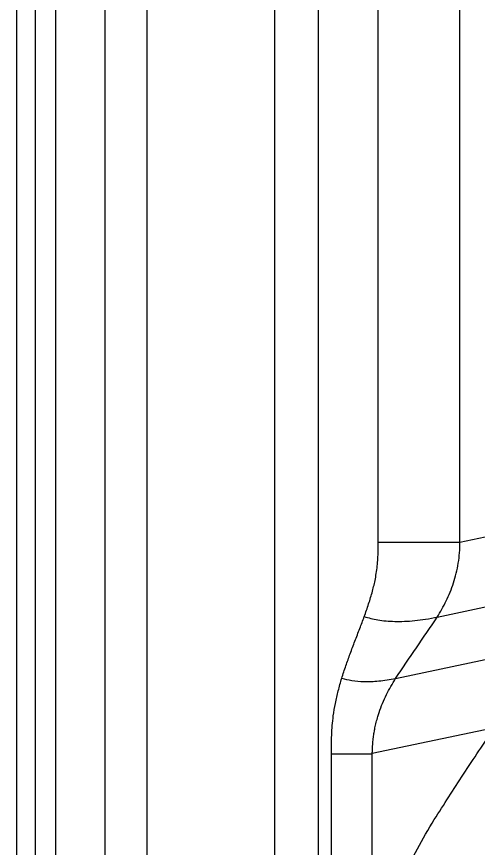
# Model space of a CAD drawing. Extents: x 832 to 912, y 781 to 934.
# Drawn here: x 831.73 to 836.32, y 816.59 to 824.87 of the extents above; entities that cross this region are included whole.
import ezdxf

# ---------------------------------------------------------------- set-up
doc = ezdxf.new("R2010")
doc.units = 0
doc.header["$MEASUREMENT"] = 0
doc.layers.add('1', color=4, linetype='Continuous')

# ---------------------------------------------------------------- blocks, each defined once
blk = doc.blocks.new('2026 SOVEREIGN HL')
at = {"layer": '1', "color": 4, "linetype": 'Continuous', "lineweight": 25}
blk.add_line((0, 90.1873), (0, 2.9999), dxfattribs=at)
at = {"layer": '1', "color": 3, "linetype": 'Continuous', "lineweight": 25}
for p, q in [((0.1841, 89.7704), (0.1841, 3.4169)), ((0.3871, 89.4928), (0.3871, 3.6945)), ((0.878, 88.8603), (0.878, 4.3269)), ((1.2959, 88.3516), (1.2959, 4.8357)), ((2.5707, 5.0707), (2.5707, 88.1166)), ((3.0039, 5.0707), (3.0039, 88.1166)), ((4.4121, 22.5459), (4.4121, 32.3345)), ((3.5985, 22.5459), (3.5985, 31.9237)), ((4.4121, 22.5459), (8.1956, 23.3494)), ((4.1871, 21.7987), (8.2171, 22.6573)), ((3.7711, 21.1869), (8.4929, 22.1824)), ((8.647, 21.5186), (3.5397, 20.4387))]:
    blk.add_line(p, q, dxfattribs=at)
for points, knots in [([(3.4599, 21.803), (3.4748, 21.8448), (3.504, 21.9269), (3.5417, 22.0515), (3.5676, 22.1597), (3.5829, 22.2506), (3.5915, 22.3247), (3.5966, 22.3986), (3.5984, 22.4724), (3.5984, 22.5211), (3.5985, 22.5459)], [0, 0, 0, 0, 0.189996, 0.372547, 0.538299, 0.632664, 0.72684, 0.819451, 0.908297, 1, 1, 1, 1]), ([(3.5985, 22.5459), (3.6205, 22.5459), (3.6645, 22.5459), (3.7465, 22.5459), (3.8386, 22.5459), (3.9406, 22.5459), (4.0507, 22.5459), (4.1672, 22.5459), (4.2882, 22.5459), (4.3708, 22.5459), (4.4121, 22.5459)], [0, 0, 0, 0, 0.125, 0.25, 0.375, 0.499999, 0.625, 0.749998, 0.874999, 1, 1, 1, 1]), ([(4.1871, 21.7987), (4.2176, 21.8508), (4.2781, 21.9543), (4.3524, 22.135), (4.3932, 22.3003), (4.4099, 22.4393), (4.4114, 22.5103), (4.4121, 22.5459)], [0, 0, 0, 0, 0.252743, 0.502306, 0.749907, 0.874318, 1, 1, 1, 1]), ([(3.2362, 21.1883), (3.2496, 21.2302), (3.2762, 21.3137), (3.3206, 21.4359), (3.3673, 21.5591), (3.4147, 21.6811), (3.4453, 21.7635), (3.4599, 21.803)], [0, 0, 0, 0, 0.1960514, 0.3904925, 0.5955744, 0.8058237, 1, 1, 1, 1]), ([(3.4599, 21.803), (3.4806, 21.7967), (3.521, 21.7843), (3.5942, 21.7697), (3.6746, 21.7595), (3.763, 21.7544), (3.859, 21.7551), (3.9623, 21.7623), (4.0726, 21.7761), (4.1483, 21.791), (4.1871, 21.7987)], [0, 0, 0, 0, 0.13204, 0.25881, 0.381614, 0.502041, 0.621958, 0.743449, 0.868722, 1, 1, 1, 1]), ([(3.7711, 21.1869), (3.8405, 21.2887), (3.9795, 21.4925), (4.1178, 21.6966), (4.1871, 21.7987)], [0, 0, 0, 0, 0.4996004, 1, 1, 1, 1]), ([(3.1329, 20.435), (3.1329, 20.4664), (3.1331, 20.5292), (3.1353, 20.6238), (3.141, 20.7189), (3.1525, 20.8247), (3.1721, 20.9406), (3.2005, 21.066), (3.2241, 21.1469), (3.2362, 21.1883)], [0, 0, 0, 0, 0.118458, 0.237471, 0.357743, 0.48033, 0.646105, 0.819062, 1, 1, 1, 1]), ([(3.2362, 21.1883), (3.2677, 21.1805), (3.3286, 21.1656), (3.4551, 21.1539), (3.6055, 21.1574), (3.7148, 21.1768), (3.7711, 21.1869)], [0, 0, 0, 0, 0.260126, 0.504263, 0.744663, 1, 1, 1, 1]), ([(3.5399, 20.4379), (3.5402, 20.4522), (3.5409, 20.488), (3.5445, 20.5424), (3.5506, 20.5985), (3.558, 20.6482), (3.5672, 20.698), (3.5792, 20.7514), (3.5931, 20.8019), (3.6233, 20.8973), (3.679, 21.0308), (3.7402, 21.1346), (3.7711, 21.1869)], [0, 0, 0, 0, 0.050193, 0.125607, 0.1916, 0.249866, 0.304884, 0.373675, 0.448373, 0.497588, 0.746792, 1, 1, 1, 1]), ([(4.1568, 19.7815), (4.2531, 19.9321), (4.4495, 20.2394), (4.6527, 20.5421), (4.7563, 20.6964)], [0, 0, 0, 0, 0.490429, 1, 1, 1, 1]), ([(3.125, 5.0707), (3.1266, 7.6445), (3.1295, 12.766), (3.1318, 17.8874), (3.1329, 20.435)], [0, 0, 0, 0, 0.502563, 1, 1, 1, 1]), ([(3.1329, 20.435), (3.1562, 20.435), (3.2029, 20.435), (3.3024, 20.4352), (3.4161, 20.4356), (3.4986, 20.4364), (3.5399, 20.4368)], [0, 0, 0, 0, 0.2499883, 0.4999808, 0.7499797, 1, 1, 1, 1]), ([(3.5559, 5.0702), (3.5555, 5.4085), (3.5549, 6.0839), (3.5539, 7.0818), (3.5528, 8.051), (3.5517, 8.9893), (3.5506, 9.9177), (3.5495, 10.8598), (3.5483, 11.8205), (3.5468, 12.972), (3.5452, 14.3135), (3.5434, 15.8402), (3.5419, 17.3733), (3.5403, 18.9048), (3.54, 19.9263), (3.5399, 20.4379)], [0, 0, 0, 0, 0.066038, 0.131836, 0.194804, 0.255248, 0.314998, 0.376043, 0.439161, 0.502549, 0.600839, 0.701026, 0.800581, 0.900123, 1, 1, 1, 1]), ([(10.5743, 3.5503), (10.5536, 3.5532), (10.3978, 3.5749), (10.1109, 3.6377), (9.7169, 3.7448), (9.334, 3.8857), (8.9646, 4.0585), (8.6079, 4.2575), (8.2633, 4.4791), (7.9286, 4.7195), (7.5794, 4.9941), (7.2143, 5.3013), (6.8341, 5.6419), (6.4615, 5.9977), (6.101, 6.3639), (5.7526, 6.7397), (5.4163, 7.1241), (5.0883, 7.5214), (4.7903, 7.9028), (4.5233, 8.2644), (4.2917, 8.6056), (4.0795, 8.9555), (3.8912, 9.3173), (3.7311, 9.6917), (3.6079, 10.0798), (3.5197, 10.4776), (3.4602, 10.8821), (3.4233, 11.2931), (3.4041, 11.7184), (3.3925, 12.1625), (3.3835, 12.6171), (3.3784, 13.0769), (3.3763, 13.5317), (3.3768, 13.9468), (3.3789, 14.3249), (3.3816, 14.6642), (3.3845, 14.9308), (3.3867, 15.1187), (3.388, 15.2307), (3.3894, 15.338), (3.3905, 15.425), (3.3915, 15.4957), (3.3923, 15.5537), (3.3931, 15.6142), (3.3939, 15.6773), (3.3948, 15.7429), (3.396, 15.8257), (3.3972, 15.9144), (3.3984, 15.9979), (3.3994, 16.0696), (3.4005, 16.1411), (3.4018, 16.2204), (3.4033, 16.3013), (3.405, 16.3838), (3.4084, 16.5261), (3.4143, 16.7242), (3.4249, 16.9696), (3.4389, 17.2037), (3.4568, 17.4308), (3.4794, 17.6543), (3.513, 17.9177), (3.5621, 18.2149), (3.6353, 18.5459), (3.7282, 18.8698), (3.8443, 19.1853), (3.984, 19.4928), (4.0991, 19.6852), (4.1567, 19.7816)], [0, 0, 0, 0, 0.003175, 0.023907, 0.044557, 0.065185, 0.085815, 0.10647, 0.127203, 0.148046, 0.169063, 0.194697, 0.22054, 0.246621, 0.272964, 0.29862, 0.32448, 0.350566, 0.376898, 0.398024, 0.418852, 0.439553, 0.460171, 0.480775, 0.501355, 0.521942, 0.542623, 0.563447, 0.584616, 0.607313, 0.630952, 0.653716, 0.677186, 0.700051, 0.716792, 0.734647, 0.751611, 0.757303, 0.763213, 0.768622, 0.77362, 0.776427, 0.779364, 0.782431, 0.785627, 0.788953, 0.792409, 0.7982, 0.802432, 0.805107, 0.809091, 0.813294, 0.817163, 0.821384, 0.82583, 0.838793, 0.85151, 0.863147, 0.874432, 0.886128, 0.897272, 0.914773, 0.93189, 0.948767, 0.965931, 0.982952, 1, 1, 1, 1])]:
    blk.add_open_spline(points, degree=3, knots=knots, dxfattribs=at)

msp = doc.modelspace()

# ---------------------------------------------------------------- block references
at = {"layer": '1'}
msp.add_blockref('2026 SOVEREIGN HL', (831.7292, 797.0948), dxfattribs=at)

doc.saveas('drawing.dxf')
